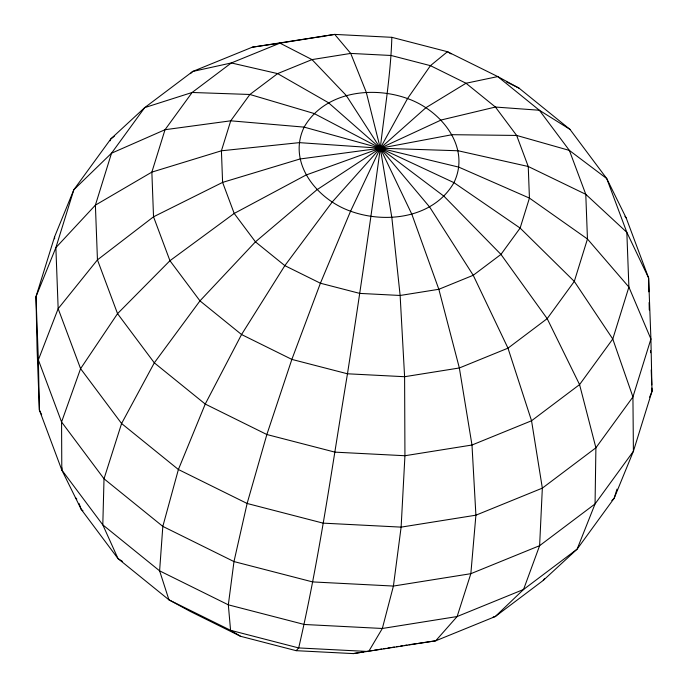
<?xml version="1.0" encoding="UTF-8"?>
<svg xmlns="http://www.w3.org/2000/svg" width="688" height="688" viewBox="0 0 688 688"><rect width="100%" height="100%" fill="white"/><g stroke="black" fill="none" stroke-linecap="round" stroke-linejoin="round"><path stroke-width="1.03" d="M391.842 37.324C390.767 74.51 384.463 111.301 380.283 148.212C370.221 223.531 359.102 298.695 347.474 373.79C332.218 465.32 319.645 557.486 298.687 647.933L296.158 650.676L240.542 636.288L190.232 611.417L168.956 599.85L118.026 558.622L81.261 509.438L61.8 470.016L39.379 410.022L37.083 348.988L35.982 296.7L54.601 236.732L73.848 189.716L110.88 138.856L144.712 107.612L192.735 71.449L252.298 47.188L334.712 34.4L391.842 37.324L447.458 51.712L497.768 76.583L519.044 88.15L569.974 129.378L606.739 178.562L626.2 217.984L648.621 277.978L650.917 339.012L652.018 391.3L633.399 451.268L614.152 498.284L577.12 549.144L543.288 580.388L495.265 616.551L435.702 640.812L353.288 653.6L296.158 650.676M122.524 561.434L118.026 558.622L102.804 524.867L61.8 470.016L61.929 467.874M616.99 489.134L614.152 498.284L611.838 500.52M110.106 140.825L110.88 138.856L114.285 136.293M649.627 397.182L652.018 391.3L651.897 388.084M543.288 580.388L544.535 578.668M190.438 73.642L192.735 71.449L231.34 62.952L279.973 43.138L334.712 34.4L350.717 53.415L366.257 92.235L380.283 148.212L391.842 217.528L400.132 295.47L404.604 376.714L404.94 455.731L401.121 527.128L393.416 586.056L382.339 628.479L368.656 651.519L298.687 647.933L230.575 630.311L168.956 599.85L159.607 570.851L162.824 526.397L178.39 469.508L205.239 404.062L241.548 334.531L284.841 265.637L332.158 202.091L380.283 148.212L425.941 107.681L466.017 83.248L497.768 76.583L539.349 110.243L569.974 129.378M493.176 617.016L495.265 616.551L523.559 589.478L577.12 549.144L595.06 503.917L633.399 451.268L632.934 396.933L650.917 339.012L628.892 287.068L587.457 239.003L529.433 198.092L458.767 167.124L380.283 148.212L304.148 127.125L230.729 120.813L165.025 129.714L111.516 153.209L73.848 189.716L55.874 247.637L35.982 296.7L38.356 359.893L39.379 410.022L41.65 414.778M353.288 653.6L363.814 651.923M365.921 651.579L368.02 651.244M370.127 650.908L372.234 650.573M374.341 650.237L381.711 649.059M383.818 648.724L385.925 648.388M388.023 648.053L390.13 647.718M392.237 647.382L394.344 647.047M396.451 646.711L398.558 646.376M400.657 646.032L402.764 645.697M404.871 645.361L406.978 645.026M252.298 47.188L279.973 43.138L312.008 59.598L346.219 95.434L380.283 148.212L429.682 207.079L473.232 275.277L507.985 348.162L531.549 420.764L542.342 488.136L539.616 545.679L523.559 589.478L457.124 616.543L382.339 628.479L304.302 624.48L228.33 604.829L159.607 570.851L102.804 524.867L104.017 478.788L121.587 423.524L154.31 362.834L199.967 300.871L255.437 241.841L316.936 189.768L380.283 148.212L441.163 119.996L495.42 107.044L539.349 110.243L569.372 150.405L606.739 178.562L626.837 232.346L648.621 277.978L648.904 291.841M409.059 644.708L416.231 643.658M418.278 643.357L435.702 640.812L457.124 616.543L470.841 573.689L475.907 515.192L471.985 445.024L459.352 367.977L438.841 289.287L411.88 214.329L380.283 148.212L328.425 102.684L277.617 73.607L231.34 62.952L192.133 92.476L165.025 129.714L151.859 172.112L153.536 216.797L169.945 260.709L199.967 300.871L241.548 334.531L291.858 359.403L347.474 373.79L404.604 376.714L459.352 367.977L507.985 348.162L547.184 318.639L574.299 281.401L587.457 239.003L585.78 194.317L569.372 150.405L516.645 135.441L452.154 134.693L380.283 148.212L299.942 158.997L222.602 182.389L153.536 216.797L97.455 259.866L58.162 308.68L38.356 359.893L61.567 421.993L104.017 478.788L162.824 526.397L233.98 561.571L312.627 581.919L393.416 586.056L470.841 573.689L539.616 545.679L595.06 503.917L595.903 447.793L579.571 384.601L547.184 318.639L500.959 254.405L444.027 196.278L380.283 148.212L314.072 113.494L249.89 94.48L192.133 92.476L144.712 107.612L111.516 153.209L95.391 205.144L97.455 259.866L117.545 313.651L154.31 362.834L205.239 404.062L266.858 434.524L334.979 452.145L404.94 455.731L471.985 445.024L531.549 420.764L579.571 384.601L612.776 339.003L628.892 287.068L626.837 232.346L585.78 194.317L528.246 166.496L458.156 150.767L380.283 148.212L299.332 142.64L221.416 150.792L151.859 172.112L95.391 205.144L55.874 247.637L58.162 308.68L80.582 368.665L121.587 423.524L178.39 469.508L247.121 503.478L323.085 523.138L401.121 527.128L475.907 515.192L542.342 488.136L595.903 447.793L632.934 396.933L612.776 339.003L574.299 281.401L520.128 228.072L453.951 182.647L380.283 148.212L305.954 175.07L234.204 213.443L169.945 260.709L117.545 313.651L80.582 368.665L61.567 421.993L61.8 470.016M319.344 36.481L322.526 36.645M506.531 81.958L519.044 88.15M451.079 53.888L447.458 51.712L430.439 65.661L407.528 98.573L380.283 148.212L350.57 211.19L320.41 283.224L291.858 359.403L266.858 434.524L247.121 503.478L233.98 561.571L228.33 604.829L230.575 630.311L240.542 636.288M82.956 510.72L81.261 509.438L79.025 503.47M75.388 497.544L76.832 499.075M624.919 216.273L626.2 217.984M650.487 350.596L650.564 352.746M651.209 369.877L651.777 384.876M649.119 302.514L649.274 309.978M54.601 236.732L54.619 238.865M230.729 120.813L221.416 150.792L222.602 182.389L234.204 213.443L255.437 241.841L284.841 265.637L320.41 283.224L359.738 293.398L400.132 295.47L438.841 289.287L473.232 275.277L500.959 254.405L520.128 228.072L529.433 198.092L528.246 166.496L516.645 135.441L495.42 107.044L466.017 83.248L430.439 65.661L391.111 55.487L350.717 53.415L312.008 59.598L277.617 73.607L249.89 94.48L230.729 120.813M304.148 127.125C286.853 163.013 317.435 199.632 350.57 211.19C386.054 224.099 433.801 217.915 453.951 182.647C471.246 146.75 440.673 110.14 407.528 98.573C372.045 85.665 324.297 91.848 304.148 127.125"/></g></svg>
